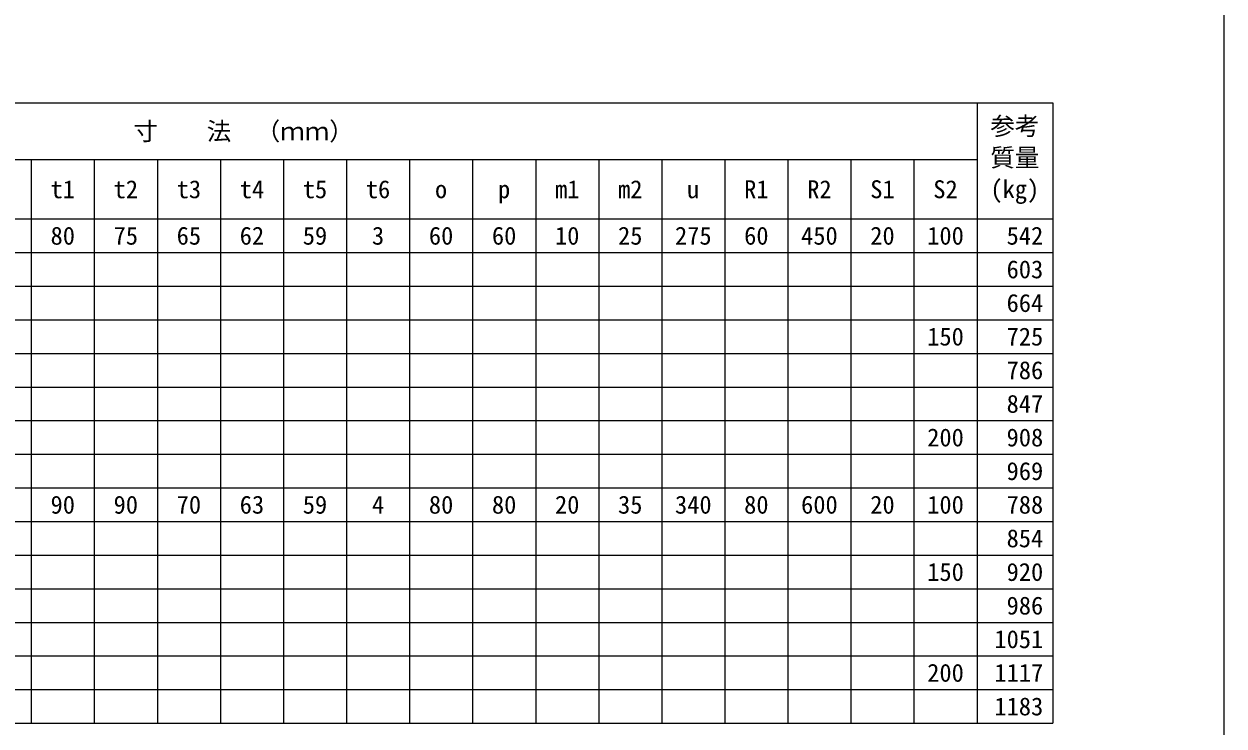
# Model space of a CAD drawing. Units: millimetres, scale not verified. Extents: x 289 to 42849, y -1182 to 27464.
# Drawn here: x 12615 to 15470, y 17847 to 19518 of the extents above; entities that cross this region are included whole.
import ezdxf
from ezdxf.enums import TextEntityAlignment as Align

# ---------------------------------------------------------------- set-up
doc = ezdxf.new("R2010")
doc.units = ezdxf.units.MM
doc.header["$LTSCALE"] = 40
for name, color, linetype, lineweight in [('Defpoints_3', 8, 'Continuous', 0), ('寸法表', 7, 'Continuous', 13), ('枠', 5, 'Continuous', 5)]:
    doc.layers.add(name, color=color, linetype=linetype, lineweight=lineweight)
doc.styles.add('ＭＳ ゴシック', font='')
doc.styles.get('ＭＳ ゴシック').set_extended_font_data('MS Gothic')

msp = doc.modelspace()

# ---------------------------------------------------------------- linework, layer by layer
at = {"layer": 'Defpoints_3'}
for p, q in [((12032.35, 18973.83), (14882.35, 18973.83)), ((12032.35, 18893.83), (14882.35, 18893.83)), ((12032.35, 18813.83), (14732.35, 18813.83)), ((12032.35, 18733.83), (14882.35, 18733.83)), ((12032.35, 18653.83), (14882.35, 18653.83)), ((12032.35, 18573.83), (14732.35, 18573.83)), ((12032.35, 18493.83), (14882.35, 18493.83)), ((12032.35, 18333.83), (14882.35, 18333.83)), ((12032.35, 18253.83), (14732.35, 18253.83)), ((12032.35, 18173.83), (14882.35, 18173.83)), ((12032.35, 18093.83), (14882.35, 18093.83)), ((12032.35, 18013.83), (14732.35, 18013.83)), ((12032.35, 17933.83), (14882.35, 17933.83))]:
    msp.add_line(p, q, dxfattribs=at)
at = {"layer": '寸法表'}
for p, q in [((11052.35, 19329.9), (15062.35, 19329.9)), ((14882.35, 19329.9), (14882.35, 17853.83)), ((15062.35, 19329.9), (15062.35, 17853.83)), ((11392.35, 19194.9), (14882.35, 19194.9)), ((12632.35, 19194.9), (12632.35, 17853.83)), ((12782.35, 19194.9), (12782.35, 17853.83)), ((12932.35, 19194.9), (12932.35, 17853.83)), ((13082.35, 19194.9), (13082.35, 17853.83)), ((13232.35, 19194.9), (13232.35, 17853.83)), ((13382.35, 19194.9), (13382.35, 17853.83)), ((13532.35, 19194.9), (13532.35, 17853.83)), ((13682.35, 19194.9), (13682.35, 17853.83)), ((13832.35, 19194.9), (13832.35, 17853.83)), ((13982.35, 19194.9), (13982.35, 17853.83)), ((14132.35, 19194.9), (14132.35, 17853.83)), ((14282.35, 19194.9), (14282.35, 17853.83)), ((14432.35, 19194.9), (14432.35, 17853.83)), ((14582.35, 19194.9), (14582.35, 17853.83)), ((14732.35, 19194.9), (14732.35, 17853.83)), ((11052.35, 19053.83), (15062.35, 19053.83)), ((14882.35, 18973.83), (15062.35, 18973.83)), ((14882.35, 18893.83), (15062.35, 18893.83)), ((14732.35, 18813.83), (15062.35, 18813.83)), ((14882.35, 18733.83), (15062.35, 18733.83)), ((14882.35, 18653.83), (15062.35, 18653.83)), ((14732.35, 18573.83), (15062.35, 18573.83)), ((14882.35, 18493.83), (15062.35, 18493.83)), ((11052.35, 18413.83), (15062.35, 18413.83)), ((14882.35, 18333.83), (15062.35, 18333.83)), ((14732.35, 18253.83), (15062.35, 18253.83)), ((14882.35, 18173.83), (15062.35, 18173.83)), ((14882.35, 18093.83), (15062.35, 18093.83)), ((14732.35, 18013.83), (15062.35, 18013.83)), ((14882.35, 17933.83), (15062.35, 17933.83)), ((11052.35, 17853.83), (15062.35, 17853.83))]:
    msp.add_line(p, q, dxfattribs=at)
at = {"layer": '枠', "lineweight": 20}
msp.add_line((15469.85, 23594), (15469.85, 16594), dxfattribs=at)

# ---------------------------------------------------------------- texts
at = {"layer": '寸法表', "style": 'ＭＳ ゴシック'}
for s, p in [('参考', (14914.07, 19296)), ('質量', (14914.07, 19221)), ('(kg)', (14914.07, 19146))]:
    msp.add_text(s, height=42.72, dxfattribs=at).set_placement(p, align=Align.TOP_LEFT)
for s, p in [('寸\u3000\u3000法\u3000（ｍｍ）', (13137.35, 19262.4)), ('t1', (12707.35, 19124.36)), ('t2', (12857.35, 19124.36)), ('t3', (13007.35, 19124.36)), ('t4', (13157.35, 19124.36)), ('t5', (13307.35, 19124.36)), ('t6', (13457.35, 19124.36)), ('o', (13607.35, 19124.36)), ('p', (13757.35, 19124.36)), ('m1', (13907.35, 19124.36)), ('m2', (14057.35, 19124.36)), ('u', (14207.35, 19124.36)), ('R1', (14357.35, 19124.36)), ('R2', (14507.35, 19124.36)), ('S1', (14657.35, 19124.36)), ('S2', (14807.35, 19124.36)), ('80', (12707.35, 19013.83)), ('75', (12857.35, 19013.83)), ('65', (13007.35, 19013.83)), ('62', (13157.35, 19013.83)), ('59', (13307.35, 19013.83)), ('3', (13457.35, 19013.83)), ('60', (13607.35, 19013.83)), ('60', (13757.35, 19013.83)), ('10', (13907.35, 19013.83)), ('25', (14057.35, 19013.83)), ('275', (14207.35, 19013.83)), ('60', (14357.35, 19013.83)), ('450', (14507.35, 19013.83)), ('20', (14657.35, 19013.83)), ('100', (14807.35, 19013.83)), ('150', (14807.35, 18773.83)), ('200', (14807.35, 18533.83)), ('90', (12707.35, 18373.83)), ('90', (12857.35, 18373.83)), ('70', (13007.35, 18373.83)), ('63', (13157.35, 18373.83)), ('59', (13307.35, 18373.83)), ('4', (13457.35, 18373.83)), ('80', (13607.35, 18373.83)), ('80', (13757.35, 18373.83)), ('20', (13907.35, 18373.83)), ('35', (14057.35, 18373.83)), ('340', (14207.35, 18373.83)), ('80', (14357.35, 18373.83)), ('600', (14507.35, 18373.83)), ('20', (14657.35, 18373.83)), ('100', (14807.35, 18373.83)), ('150', (14807.35, 18213.83)), ('200', (14807.35, 17973.83))]:
    msp.add_text(s, height=42.72, dxfattribs=at).set_placement(p, align=Align.MIDDLE_CENTER)
for s, p in [('542', (15039.85, 19013.83)), ('603', (15039.85, 18933.83)), ('664', (15039.85, 18853.83)), ('725', (15039.85, 18773.83)), ('786', (15039.85, 18693.83)), ('847', (15039.85, 18613.83)), ('908', (15039.85, 18533.83)), ('969', (15039.85, 18453.83)), ('788', (15039.85, 18373.83)), ('854', (15039.85, 18293.83)), ('920', (15039.85, 18213.83)), ('986', (15039.85, 18133.83)), ('1051', (15039.85, 18053.83)), ('1117', (15039.85, 17973.83)), ('1183', (15039.85, 17893.83))]:
    msp.add_text(s, height=42.72, dxfattribs=at).set_placement(p, align=Align.MIDDLE_RIGHT)

doc.saveas('drawing.dxf')
